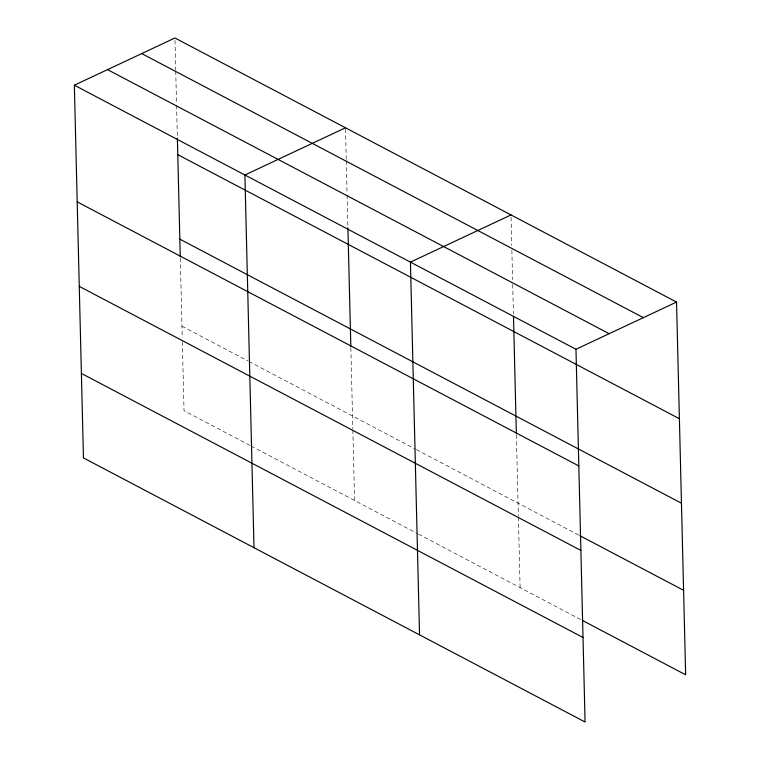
<?xml version="1.0" encoding="UTF-8"?>
<svg xmlns="http://www.w3.org/2000/svg" width="760" height="760" viewBox="0 0 760 760"><rect width="100%" height="100%" fill="white"/><g stroke="black" fill="none" stroke-linecap="round" stroke-linejoin="round"><path stroke-width="0.57" stroke-dasharray="3.8 2.85" d="M181.963 326.22L247.883 360.924M248.928 361.475L415.378 449.094M416.423 449.644L578.816 535.135M249.954 445.426L184.034 410.723L182.286 339.131M250.999 445.977L417.449 533.596M418.494 534.147L580.887 619.637M511.072 217.284L511.756 245.565M511.869 250.277L512.591 279.737M512.706 284.449L513.428 313.909M516.382 434.91L518.367 516.059M518.396 517.227L520.115 587.651M345.505 128.963L346.256 159.6M346.284 160.778L347.082 193.772M347.111 194.95L347.89 226.765M350.854 347.766L352.83 428.916M352.858 430.084L354.587 500.507M174.98 40.356L175.702 69.815M175.731 70.993L176.538 103.987M176.567 105.165L177.375 138.159M180.3 257.982L182.257 337.953"/><path stroke-width="1.14" d="M74.347 85.206L575.966 349.277L585.077 722L83.457 457.928L74.347 85.206L174.923 38L676.542 302.072L685.653 674.794L582.977 620.739M345.477 127.784L244.9 174.99L254.001 547.713M511.014 214.928L410.428 262.133L419.539 634.856M575.966 349.277L676.542 302.072M141.73 53.58L643.359 317.651M107.54 69.626L609.159 333.697M177.773 154.65L679.392 418.722M179.835 239.153L681.463 503.225M77.197 201.865L578.816 465.937M579.87 535.686L683.591 590.292M79.258 286.368L580.887 550.439M81.386 373.426L583.015 637.497M513.484 316.264L516.353 433.732M347.918 227.943L350.825 346.588M177.375 138.159L180.272 256.804"/></g></svg>
